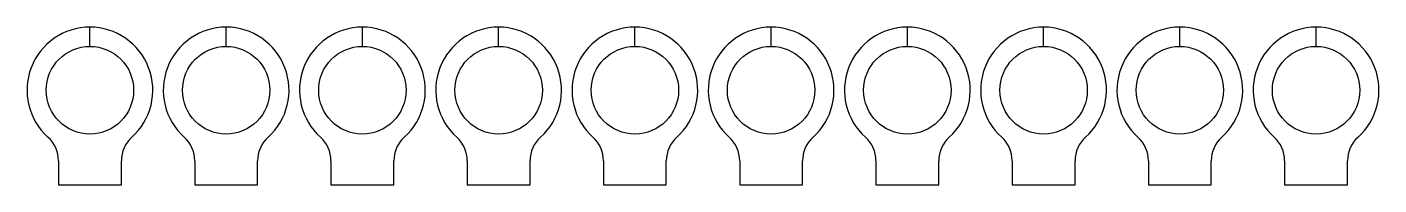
# Model space of a CAD drawing. Header units: millimetres. Extents: x 24 to 153, y 31 to 46.
import ezdxf

# ---------------------------------------------------------------- set-up
doc = ezdxf.new("R2010")
doc.units = ezdxf.units.MM
doc.layers.get('0').update_dxf_attribs({"linetype": 'CONTINUOUS', "lineweight": 25, "true_color": 0x000000})

msp = doc.modelspace()

# ---------------------------------------------------------------- linework, layer by layer
for p, q in [((30, 44.17), (30, 46)), ((30, 46), (30, 46)), ((43, 44.17), (43, 46)), ((43, 46), (43, 46)), ((56, 44.17), (56, 46)), ((56, 46), (56, 46)), ((69, 44.17), (69, 46)), ((69, 46), (69, 46)), ((82, 44.17), (82, 46)), ((82, 46), (82, 46)), ((95, 44.17), (95, 46)), ((95, 46), (95, 46)), ((108, 44.17), (108, 46)), ((108, 46), (108, 46)), ((121, 44.17), (121, 46)), ((121, 46), (121, 46)), ((134, 44.17), (134, 46)), ((134, 46), (134, 46)), ((147, 46), (147, 46)), ((147, 44.17), (147, 46)), ((27, 33.29), (27, 31)), ((33, 31), (33, 33.29)), ((40, 33.29), (40, 31)), ((46, 31), (46, 33.29)), ((53, 33.29), (53, 31)), ((59, 31), (59, 33.29)), ((66, 33.29), (66, 31)), ((72, 31), (72, 33.29)), ((79, 33.29), (79, 31)), ((85, 31), (85, 33.29)), ((92, 33.29), (92, 31)), ((98, 31), (98, 33.29)), ((105, 33.29), (105, 31)), ((111, 31), (111, 33.29)), ((118, 33.29), (118, 31)), ((124, 31), (124, 33.29)), ((131, 33.29), (131, 31)), ((137, 31), (137, 33.29)), ((144, 33.29), (144, 31)), ((150, 31), (150, 33.29)), ((27, 31), (33, 31)), ((40, 31), (46, 31)), ((53, 31), (59, 31)), ((66, 31), (72, 31)), ((79, 31), (85, 31)), ((92, 31), (98, 31)), ((105, 31), (111, 31)), ((118, 31), (124, 31)), ((131, 31), (137, 31)), ((144, 31), (150, 31))]:
    msp.add_line(p, q)
for centre in [(30, 40), (43, 40), (56, 40), (69, 40), (82, 40), (95, 40), (108, 40), (121, 40), (134, 40), (147, 40)]:
    msp.add_circle(centre, 4.17)
for centre, radius, start, end in [((30, 40), 6, 311.8103, 228.1897), ((43, 40), 6, 311.8103, 228.1897), ((56, 40), 6, 311.8103, 228.1897), ((69, 40), 6, 311.8103, 228.1897), ((82, 40), 6, 311.8103, 228.1897), ((95, 40), 6, 311.8103, 228.1897), ((108, 40), 6, 311.8103, 228.1897), ((121, 40), 6, 311.8103, 228.1897), ((134, 40), 6, 311.8103, 228.1897), ((147, 40), 6, 311.8103, 228.1897), ((24, 33.29), 3, 0, 48.1897), ((36, 33.29), 3, 131.8103, 180), ((37, 33.29), 3, 0, 48.1897), ((49, 33.29), 3, 131.8103, 180), ((50, 33.29), 3, 0, 48.1897), ((62, 33.29), 3, 131.8103, 180), ((63, 33.29), 3, 0, 48.1897), ((75, 33.29), 3, 131.8103, 180), ((76, 33.29), 3, 0, 48.1897), ((88, 33.29), 3, 131.8103, 180), ((89, 33.29), 3, 0, 48.1897), ((101, 33.29), 3, 131.8103, 180), ((102, 33.29), 3, 0, 48.1897), ((114, 33.29), 3, 131.8103, 180), ((115, 33.29), 3, 0, 48.1897), ((127, 33.29), 3, 131.8103, 180), ((128, 33.29), 3, 0, 48.1897), ((140, 33.29), 3, 131.8103, 180), ((141, 33.29), 3, 0, 48.1897), ((153, 33.29), 3, 131.8103, 180)]:
    msp.add_arc(centre, radius, start, end)

doc.saveas('drawing.dxf')
